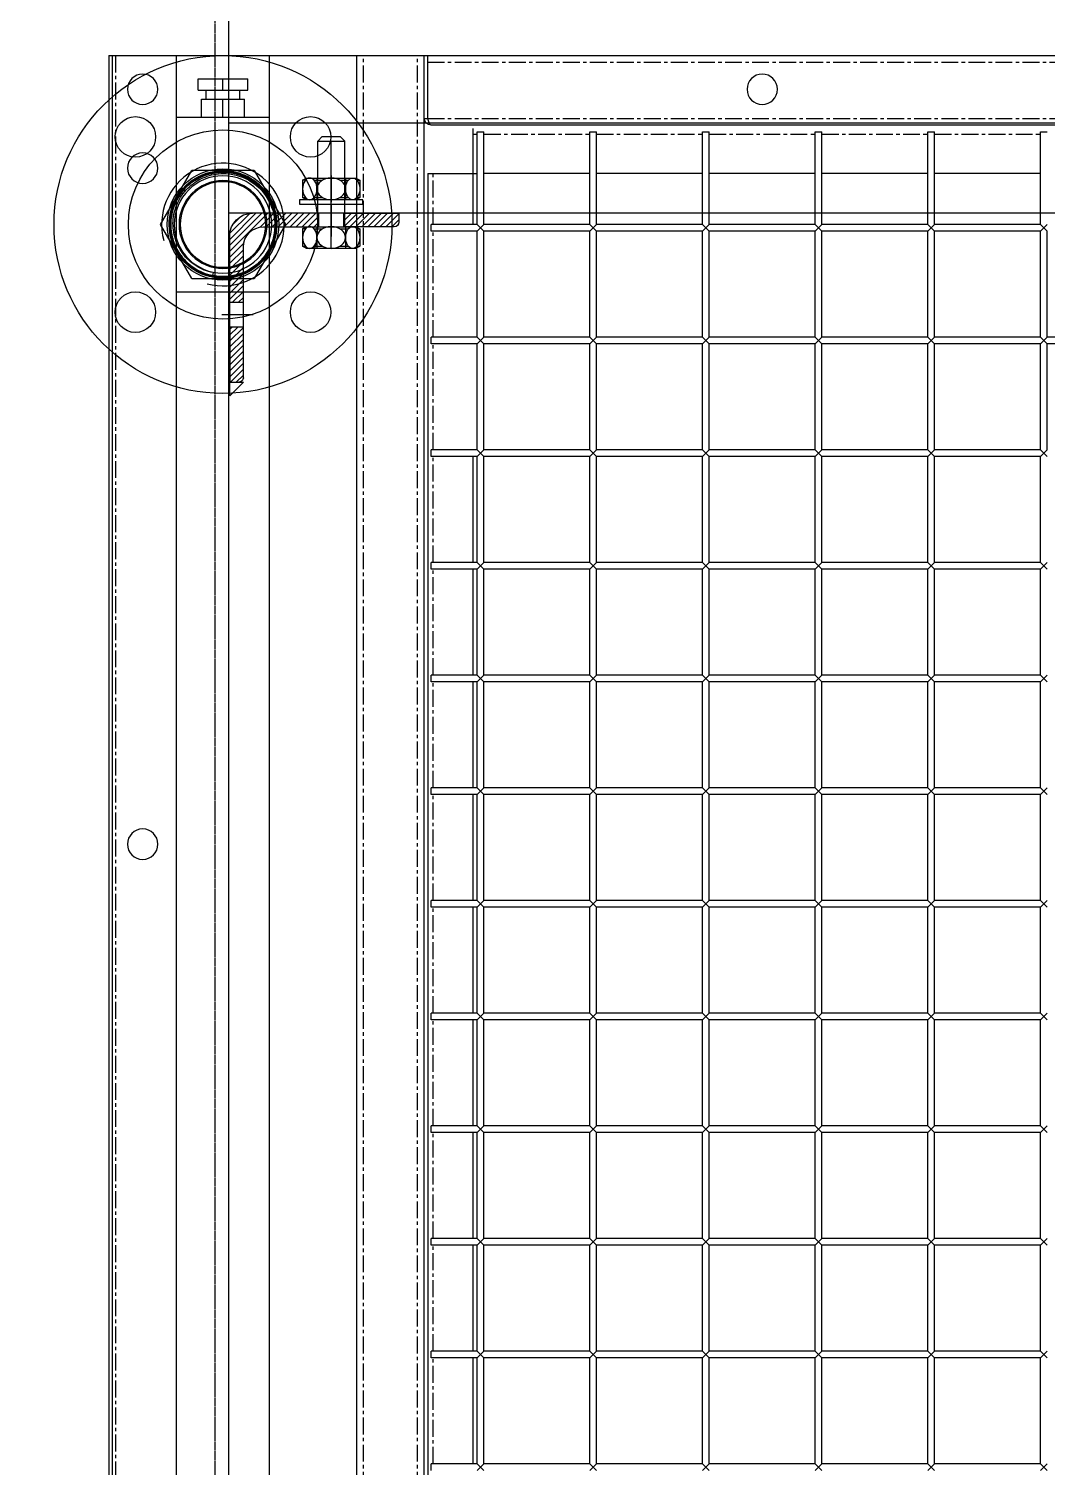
# Model space of a CAD drawing. Header units: millimetres. Extents: x -198529 to 244266, y -64 to 158464.
# Drawn here: x -170034 to -169582, y 97567 to 98205 of the extents above; entities that cross this region are included whole.
import ezdxf

# ---------------------------------------------------------------- set-up
doc = ezdxf.new("R2010")
doc.units = ezdxf.units.MM
for name, pattern in [('CENTER', [12, 7.5, -1.5, 1.5, -1.5]), ('HIDDEN', [0.2, 0.1, -0.1]), ('HIDDEN2', [4.7625, 3.175, -1.5875])]:
    doc.linetypes.add(name, pattern=pattern)
for name, color, linetype in [('0-DCC', 30, 'Continuous'), ('0-DCC-STRUC', 180, 'Continuous'), ('0-DCC-STRUC-T', 4, 'Continuous'), ('3_ALL_AXES', 7, 'Continuous'), ('ANGEL STEEL_75x75x3.0', 22, 'Continuous'), ('BOLTS', 3, 'Continuous'), ('K-CEIL-DCC-RACK', 10, 'Continuous')]:
    doc.layers.add(name, color=color, linetype=linetype)
pattern_1 = [(45, (70645.0448, 93964.8255), (-1.325825215, 1.325825215), [])]

# ---------------------------------------------------------------- blocks, each defined once
blk = doc.blocks.new('789456123456')
at = {"color": 2, "linetype": 'Continuous'}
blk.add_arc((1013.81, 184.85), 27.23, 255, 195, dxfattribs=at)
at = {"layer": '3_ALL_AXES', "color": 7, "linetype": 'Continuous'}
for centre, radius in [((1013.81, 184.85), 75), ((974.92, 223.74), 9), ((1052.7, 223.74), 9), ((1013.81, 184.85), 42), ((1013.81, 184.85), 24.75), ((974.92, 145.96), 9), ((1052.7, 145.96), 9)]:
    blk.add_circle(centre, radius, dxfattribs=at)
blk = doc.blocks.new('400')
blk.add_blockref('789456123456', (0, 0))
blk = doc.blocks.new('DCC2850x1800(右)')
at = {"color": 0, "linetype": 'Continuous'}
for p, q in [((65614.5, -72678.48), (62966, -72678.48)), ((65614.5, -72706.38), (65614.5, -72678.48)), ((65616, -72678.48), (65614.5, -72678.48)), ((65616, -74478.48), (65616, -72678.48)), ((65754.5, -72678.48), (65616, -72678.48)), ((65646, -74478.48), (65646, -72678.48)), ((65684.72, -74441.08), (65684.72, -72678.48)), ((65726, -74441.08), (65726, -72678.48)), ((65754.5, -72678.48), (65754.5, -74478.48)), ((65756, -72678.48), (65754.5, -72678.48)), ((65756, -72678.48), (65756, -74478.48)), ((65694.36, -72693.88), (65694.36, -72688.88)), ((65716.36, -72688.88), (65694.36, -72688.88)), ((65705.36, -72693.88), (65705.36, -72688.88)), ((65716.36, -72693.88), (65716.36, -72688.88)), ((65716.36, -72693.88), (65694.36, -72693.88)), ((65697.86, -72697.88), (65697.86, -72693.88)), ((65712.86, -72697.88), (65712.86, -72693.88)), ((65695.86, -72705.88), (65695.86, -72697.88)), ((65714.86, -72697.88), (65695.86, -72697.88)), ((65705.36, -72705.88), (65705.36, -72697.88)), ((65714.86, -72705.88), (65714.86, -72697.88)), ((65614.23, -72707.23), (65614.5, -72706.38)), ((65616, -72706.38), (65614.5, -72706.38)), ((65684.72, -72736.23), (65684.72, -72705.88)), ((65725.99, -72705.88), (65684.73, -72705.88)), ((65726, -72736.23), (65726, -72705.88)), ((62966, -72709.38), (65613, -72709.38)), ((65342.5, -72712.38), (65339.5, -72712.38)), ((65342.5, -72753.48), (65342.5, -72712.38)), ((65389.5, -72753.48), (65389.5, -72712.38)), ((65392.5, -72712.38), (65389.5, -72712.38)), ((65392.5, -72753.48), (65392.5, -72712.38)), ((65439.5, -72753.48), (65439.5, -72712.38)), ((65442.5, -72712.38), (65439.5, -72712.38)), ((65442.5, -72753.48), (65442.5, -72712.38)), ((65489.5, -72753.48), (65489.5, -72712.38)), ((65492.5, -72712.38), (65489.5, -72712.38)), ((65492.5, -72753.48), (65492.5, -72712.38)), ((65539.5, -72753.48), (65539.5, -72712.38)), ((65542.5, -72712.38), (65539.5, -72712.38)), ((65542.5, -72753.48), (65542.5, -72712.38)), ((65589.5, -72753.48), (65589.5, -72712.38)), ((65592.5, -72712.38), (65589.5, -72712.38)), ((65592.5, -72753.48), (65592.5, -72712.38)), ((65594.5, -72710.88), (65594.5, -72753.48)), ((65342.5, -72730.88), (65389.5, -72730.88)), ((65392.5, -72730.88), (65439.5, -72730.88)), ((65442.5, -72730.88), (65489.5, -72730.88)), ((65492.5, -72730.88), (65539.5, -72730.88)), ((65542.5, -72730.88), (65589.5, -72730.88)), ((65614.5, -72730.88), (65592.5, -72730.88)), ((65614.5, -72730.88), (65614.5, -74426.08)), ((65691.5, -72729.48), (65677.65, -72753.48)), ((65691.5, -72729.48), (65719.22, -72729.48)), ((65705.36, -72729.69), (65705.34, -72729.69)), ((65705.36, -72729.76), (65705.34, -72729.76)), ((65705.36, -72729.83), (65705.34, -72729.83)), ((65705.36, -72729.9), (65705.34, -72729.9)), ((65705.36, -72729.97), (65705.34, -72729.97)), ((65705.36, -72730.05), (65705.34, -72730.05)), ((65705.35, -72729.63), (65705.36, -72729.63)), ((65705.35, -72729.7), (65705.36, -72729.7)), ((65705.35, -72729.77), (65705.36, -72729.77)), ((65705.35, -72729.85), (65705.36, -72729.85)), ((65705.34, -72729.92), (65705.36, -72729.92)), ((65705.34, -72729.99), (65705.36, -72729.99)), ((65705.34, -72730.06), (65705.36, -72730.06)), ((65705.36, -72729.63), (65705.37, -72729.63)), ((65705.38, -72729.69), (65705.36, -72729.69)), ((65705.36, -72729.7), (65705.37, -72729.7)), ((65705.38, -72729.76), (65705.36, -72729.76)), ((65705.36, -72729.77), (65705.37, -72729.77)), ((65705.38, -72729.83), (65705.36, -72729.83)), ((65705.36, -72729.85), (65705.37, -72729.85)), ((65705.38, -72729.9), (65705.36, -72729.9)), ((65705.36, -72729.92), (65705.37, -72729.92)), ((65705.38, -72729.97), (65705.36, -72729.97)), ((65705.36, -72729.99), (65705.37, -72729.99)), ((65705.38, -72730.05), (65705.36, -72730.05)), ((65705.36, -72730.06), (65705.37, -72730.06)), ((65733.07, -72753.48), (65719.22, -72729.48)), ((65682.23, -72748.21), (65682.25, -72748.15)), ((65728.51, -72748.15), (65728.53, -72748.2)), ((65342.5, -72756.48), (65339.5, -72753.48)), ((65339.5, -72756.48), (65342.5, -72753.48)), ((65339.5, -72803.48), (65339.5, -72756.48)), ((65342.5, -72753.48), (65389.5, -72753.48)), ((65342.5, -72756.48), (65389.5, -72756.48)), ((65342.5, -72803.48), (65342.5, -72756.48)), ((65392.5, -72756.48), (65389.5, -72753.48)), ((65389.5, -72756.48), (65392.5, -72753.48)), ((65389.5, -72803.48), (65389.5, -72756.48)), ((65392.5, -72753.48), (65439.5, -72753.48)), ((65392.5, -72756.48), (65439.5, -72756.48)), ((65392.5, -72803.48), (65392.5, -72756.48)), ((65442.5, -72756.48), (65439.5, -72753.48)), ((65439.5, -72756.48), (65442.5, -72753.48)), ((65439.5, -72803.48), (65439.5, -72756.48)), ((65442.5, -72753.48), (65489.5, -72753.48)), ((65442.5, -72756.48), (65489.5, -72756.48)), ((65442.5, -72803.48), (65442.5, -72756.48)), ((65492.5, -72756.48), (65489.5, -72753.48)), ((65489.5, -72756.48), (65492.5, -72753.48)), ((65489.5, -72803.48), (65489.5, -72756.48)), ((65492.5, -72753.48), (65539.5, -72753.48)), ((65492.5, -72756.48), (65539.5, -72756.48)), ((65492.5, -72803.48), (65492.5, -72756.48)), ((65542.5, -72756.48), (65539.5, -72753.48)), ((65539.5, -72756.48), (65542.5, -72753.48)), ((65539.5, -72803.48), (65539.5, -72756.48)), ((65542.5, -72753.48), (65589.5, -72753.48)), ((65542.5, -72756.48), (65589.5, -72756.48)), ((65542.5, -72803.48), (65542.5, -72756.48)), ((65592.5, -72756.48), (65589.5, -72753.48)), ((65589.5, -72756.48), (65592.5, -72753.48)), ((65589.5, -72803.48), (65589.5, -72756.48)), ((65592.5, -72753.48), (65613, -72753.48)), ((65592.5, -72756.48), (65613, -72756.48)), ((65592.5, -72803.48), (65592.5, -72756.48)), ((65613, -72756.48), (65613, -72753.48)), ((65677.65, -72753.48), (65691.5, -72777.48)), ((65719.22, -72777.48), (65733.07, -72753.48)), ((65728.53, -72758.72), (65728.52, -72758.77)), ((65729.19, -72753.46), (65729.19, -72753.48)), ((65729.26, -72753.48), (65729.2, -72753.48)), ((65727.5, -72762.09), (65727.49, -72762.11)), ((65686.5, -72767.04), (65686.46, -72766.99)), ((65719.22, -72777.48), (65691.5, -72777.48)), ((65701.85, -72776.81), (65701.82, -72776.81)), ((65705.34, -72776.88), (65705.36, -72776.88)), ((65705.34, -72776.95), (65705.36, -72776.95)), ((65705.34, -72777.02), (65705.36, -72777.02)), ((65705.34, -72777.09), (65705.36, -72777.09)), ((65705.34, -72777.16), (65705.36, -72777.16)), ((65705.34, -72777.23), (65705.36, -72777.23)), ((65705.34, -72777.31), (65705.36, -72777.31)), ((65705.36, -72776.86), (65705.34, -72776.86)), ((65705.36, -72776.93), (65705.34, -72776.93)), ((65705.36, -72777.01), (65705.34, -72777.01)), ((65705.36, -72777.08), (65705.34, -72777.08)), ((65705.36, -72777.15), (65705.35, -72777.15)), ((65705.36, -72777.22), (65705.35, -72777.22)), ((65705.36, -72777.29), (65705.35, -72777.29)), ((65705.36, -72777.36), (65705.35, -72777.36)), ((65705.37, -72776.86), (65705.36, -72776.86)), ((65705.36, -72776.88), (65705.38, -72776.88)), ((65705.37, -72776.93), (65705.36, -72776.93)), ((65705.36, -72776.95), (65705.38, -72776.95)), ((65705.37, -72777.01), (65705.36, -72777.01)), ((65705.36, -72777.02), (65705.38, -72777.02)), ((65705.37, -72777.08), (65705.36, -72777.08)), ((65705.36, -72777.09), (65705.38, -72777.09)), ((65705.37, -72777.15), (65705.36, -72777.15)), ((65705.36, -72777.16), (65705.38, -72777.16)), ((65705.37, -72777.22), (65705.36, -72777.22)), ((65705.36, -72777.23), (65705.38, -72777.23)), ((65705.37, -72777.29), (65705.36, -72777.29)), ((65705.36, -72777.31), (65705.38, -72777.31)), ((65705.37, -72777.36), (65705.36, -72777.36)), ((65709.76, -72774.85), (65710.03, -72776.17)), ((65726, -72783.43), (65684.72, -72783.43)), ((65292.5, -72803.48), (65339.5, -72803.48)), ((65342.5, -72806.48), (65339.5, -72803.48)), ((65342.5, -72803.48), (65339.5, -72806.48)), ((65342.5, -72803.48), (65389.5, -72803.48)), ((65392.5, -72806.48), (65389.5, -72803.48)), ((65392.5, -72803.48), (65389.5, -72806.48)), ((65392.5, -72803.48), (65439.5, -72803.48)), ((65442.5, -72806.48), (65439.5, -72803.48)), ((65442.5, -72803.48), (65439.5, -72806.48)), ((65442.5, -72803.48), (65489.5, -72803.48)), ((65492.5, -72806.48), (65489.5, -72803.48)), ((65492.5, -72803.48), (65489.5, -72806.48)), ((65492.5, -72803.48), (65539.5, -72803.48)), ((65542.5, -72806.48), (65539.5, -72803.48)), ((65542.5, -72803.48), (65539.5, -72806.48)), ((65542.5, -72803.48), (65589.5, -72803.48)), ((65592.5, -72806.48), (65589.5, -72803.48)), ((65592.5, -72803.48), (65589.5, -72806.48)), ((65592.5, -72803.48), (65613, -72803.48)), ((65613, -72806.48), (65613, -72803.48)), ((65292.5, -72806.48), (65339.5, -72806.48)), ((65339.5, -72853.48), (65339.5, -72806.48)), ((65342.5, -72853.48), (65342.5, -72806.48)), ((65342.5, -72806.48), (65389.5, -72806.48)), ((65389.5, -72853.48), (65389.5, -72806.48)), ((65392.5, -72853.48), (65392.5, -72806.48)), ((65392.5, -72806.48), (65439.5, -72806.48)), ((65439.5, -72853.48), (65439.5, -72806.48)), ((65442.5, -72853.48), (65442.5, -72806.48)), ((65442.5, -72806.48), (65489.5, -72806.48)), ((65489.5, -72853.48), (65489.5, -72806.48)), ((65492.5, -72853.48), (65492.5, -72806.48)), ((65492.5, -72806.48), (65539.5, -72806.48)), ((65539.5, -72853.48), (65539.5, -72806.48)), ((65542.5, -72853.48), (65542.5, -72806.48)), ((65542.5, -72806.48), (65589.5, -72806.48)), ((65589.5, -72853.48), (65589.5, -72806.48)), ((65592.5, -72853.48), (65592.5, -72806.48)), ((65592.5, -72806.48), (65613, -72806.48)), ((65342.5, -72856.48), (65339.5, -72853.48)), ((65339.5, -72856.48), (65342.5, -72853.48)), ((65342.5, -72853.48), (65389.5, -72853.48)), ((65392.5, -72856.48), (65389.5, -72853.48)), ((65389.5, -72856.48), (65392.5, -72853.48)), ((65392.5, -72853.48), (65439.5, -72853.48)), ((65442.5, -72856.48), (65439.5, -72853.48)), ((65439.5, -72856.48), (65442.5, -72853.48)), ((65442.5, -72853.48), (65489.5, -72853.48)), ((65492.5, -72856.48), (65489.5, -72853.48)), ((65489.5, -72856.48), (65492.5, -72853.48)), ((65492.5, -72853.48), (65539.5, -72853.48)), ((65542.5, -72856.48), (65539.5, -72853.48)), ((65539.5, -72856.48), (65542.5, -72853.48)), ((65542.5, -72853.48), (65589.5, -72853.48)), ((65592.5, -72856.48), (65589.5, -72853.48)), ((65589.5, -72856.48), (65592.5, -72853.48)), ((65592.5, -72853.48), (65613, -72853.48)), ((65613, -72856.48), (65613, -72853.48)), ((65342.5, -72903.48), (65342.5, -72856.48)), ((65342.5, -72856.48), (65389.5, -72856.48)), ((65389.5, -72903.48), (65389.5, -72856.48)), ((65392.5, -72903.48), (65392.5, -72856.48)), ((65392.5, -72856.48), (65439.5, -72856.48)), ((65439.5, -72903.48), (65439.5, -72856.48)), ((65442.5, -72903.48), (65442.5, -72856.48)), ((65442.5, -72856.48), (65489.5, -72856.48)), ((65489.5, -72903.48), (65489.5, -72856.48)), ((65492.5, -72903.48), (65492.5, -72856.48)), ((65492.5, -72856.48), (65539.5, -72856.48)), ((65539.5, -72903.48), (65539.5, -72856.48)), ((65542.5, -72903.48), (65542.5, -72856.48)), ((65542.5, -72856.48), (65589.5, -72856.48)), ((65589.5, -72903.48), (65589.5, -72856.48)), ((65592.5, -72903.48), (65592.5, -72856.48)), ((65592.5, -72856.48), (65613, -72856.48)), ((65594.5, -72856.48), (65594.5, -72903.48)), ((65342.5, -72906.48), (65339.5, -72903.48)), ((65339.5, -72906.48), (65342.5, -72903.48)), ((65342.5, -72903.48), (65389.5, -72903.48)), ((65392.5, -72906.48), (65389.5, -72903.48)), ((65389.5, -72906.48), (65392.5, -72903.48)), ((65392.5, -72903.48), (65439.5, -72903.48)), ((65442.5, -72906.48), (65439.5, -72903.48)), ((65439.5, -72906.48), (65442.5, -72903.48)), ((65442.5, -72903.48), (65489.5, -72903.48)), ((65492.5, -72906.48), (65489.5, -72903.48)), ((65489.5, -72906.48), (65492.5, -72903.48)), ((65492.5, -72903.48), (65539.5, -72903.48)), ((65542.5, -72906.48), (65539.5, -72903.48)), ((65539.5, -72906.48), (65542.5, -72903.48)), ((65542.5, -72903.48), (65589.5, -72903.48)), ((65592.5, -72906.48), (65589.5, -72903.48)), ((65589.5, -72906.48), (65592.5, -72903.48)), ((65592.5, -72903.48), (65613, -72903.48)), ((65613, -72906.48), (65613, -72903.48)), ((65342.5, -72953.48), (65342.5, -72906.48)), ((65342.5, -72906.48), (65389.5, -72906.48)), ((65389.5, -72953.48), (65389.5, -72906.48)), ((65392.5, -72953.48), (65392.5, -72906.48)), ((65392.5, -72906.48), (65439.5, -72906.48)), ((65439.5, -72953.48), (65439.5, -72906.48)), ((65442.5, -72953.48), (65442.5, -72906.48)), ((65442.5, -72906.48), (65489.5, -72906.48)), ((65489.5, -72953.48), (65489.5, -72906.48)), ((65492.5, -72953.48), (65492.5, -72906.48)), ((65492.5, -72906.48), (65539.5, -72906.48)), ((65539.5, -72953.48), (65539.5, -72906.48)), ((65542.5, -72953.48), (65542.5, -72906.48)), ((65542.5, -72906.48), (65589.5, -72906.48)), ((65589.5, -72953.48), (65589.5, -72906.48)), ((65592.5, -72953.48), (65592.5, -72906.48)), ((65592.5, -72906.48), (65613, -72906.48)), ((65594.5, -72906.48), (65594.5, -72953.48)), ((65342.5, -72956.48), (65339.5, -72953.48)), ((65339.5, -72956.48), (65342.5, -72953.48)), ((65342.5, -72953.48), (65389.5, -72953.48)), ((65342.5, -73003.48), (65342.5, -72956.48)), ((65342.5, -72956.48), (65389.5, -72956.48)), ((65392.5, -72956.48), (65389.5, -72953.48)), ((65389.5, -72956.48), (65392.5, -72953.48)), ((65389.5, -73003.48), (65389.5, -72956.48)), ((65392.5, -72953.48), (65439.5, -72953.48)), ((65392.5, -73003.48), (65392.5, -72956.48)), ((65392.5, -72956.48), (65439.5, -72956.48)), ((65442.5, -72956.48), (65439.5, -72953.48)), ((65439.5, -72956.48), (65442.5, -72953.48)), ((65439.5, -73003.48), (65439.5, -72956.48)), ((65442.5, -72953.48), (65489.5, -72953.48)), ((65442.5, -73003.48), (65442.5, -72956.48)), ((65442.5, -72956.48), (65489.5, -72956.48)), ((65492.5, -72956.48), (65489.5, -72953.48)), ((65489.5, -72956.48), (65492.5, -72953.48)), ((65489.5, -73003.48), (65489.5, -72956.48)), ((65492.5, -72953.48), (65539.5, -72953.48)), ((65492.5, -73003.48), (65492.5, -72956.48)), ((65492.5, -72956.48), (65539.5, -72956.48)), ((65542.5, -72956.48), (65539.5, -72953.48)), ((65539.5, -72956.48), (65542.5, -72953.48)), ((65539.5, -73003.48), (65539.5, -72956.48)), ((65542.5, -72953.48), (65589.5, -72953.48)), ((65542.5, -73003.48), (65542.5, -72956.48)), ((65542.5, -72956.48), (65589.5, -72956.48)), ((65592.5, -72956.48), (65589.5, -72953.48)), ((65589.5, -72956.48), (65592.5, -72953.48)), ((65589.5, -73003.48), (65589.5, -72956.48)), ((65592.5, -72953.48), (65613, -72953.48)), ((65592.5, -73003.48), (65592.5, -72956.48)), ((65592.5, -72956.48), (65613, -72956.48)), ((65594.5, -72956.48), (65594.5, -73003.48)), ((65613, -72956.48), (65613, -72953.48)), ((65342.5, -73006.48), (65339.5, -73003.48)), ((65339.5, -73006.48), (65342.5, -73003.48)), ((65342.5, -73003.48), (65389.5, -73003.48)), ((65342.5, -73053.48), (65342.5, -73006.48)), ((65342.5, -73006.48), (65389.5, -73006.48)), ((65392.5, -73006.48), (65389.5, -73003.48)), ((65389.5, -73006.48), (65392.5, -73003.48)), ((65389.5, -73053.48), (65389.5, -73006.48)), ((65392.5, -73003.48), (65439.5, -73003.48)), ((65392.5, -73053.48), (65392.5, -73006.48)), ((65392.5, -73006.48), (65439.5, -73006.48)), ((65442.5, -73006.48), (65439.5, -73003.48)), ((65439.5, -73006.48), (65442.5, -73003.48)), ((65439.5, -73053.48), (65439.5, -73006.48)), ((65442.5, -73003.48), (65489.5, -73003.48)), ((65442.5, -73053.48), (65442.5, -73006.48)), ((65442.5, -73006.48), (65489.5, -73006.48)), ((65492.5, -73006.48), (65489.5, -73003.48)), ((65489.5, -73006.48), (65492.5, -73003.48)), ((65489.5, -73053.48), (65489.5, -73006.48)), ((65492.5, -73003.48), (65539.5, -73003.48)), ((65492.5, -73053.48), (65492.5, -73006.48)), ((65492.5, -73006.48), (65539.5, -73006.48)), ((65542.5, -73006.48), (65539.5, -73003.48)), ((65539.5, -73006.48), (65542.5, -73003.48)), ((65539.5, -73053.48), (65539.5, -73006.48)), ((65542.5, -73003.48), (65589.5, -73003.48)), ((65542.5, -73053.48), (65542.5, -73006.48)), ((65542.5, -73006.48), (65589.5, -73006.48)), ((65592.5, -73006.48), (65589.5, -73003.48)), ((65589.5, -73006.48), (65592.5, -73003.48)), ((65589.5, -73053.48), (65589.5, -73006.48)), ((65592.5, -73003.48), (65613, -73003.48)), ((65592.5, -73053.48), (65592.5, -73006.48)), ((65592.5, -73006.48), (65613, -73006.48)), ((65594.5, -73006.48), (65594.5, -73053.48)), ((65613, -73006.48), (65613, -73003.48)), ((65342.5, -73056.48), (65339.5, -73053.48)), ((65339.5, -73056.48), (65342.5, -73053.48)), ((65342.5, -73053.48), (65389.5, -73053.48)), ((65342.5, -73103.48), (65342.5, -73056.48)), ((65342.5, -73056.48), (65389.5, -73056.48)), ((65392.5, -73056.48), (65389.5, -73053.48)), ((65389.5, -73056.48), (65392.5, -73053.48)), ((65389.5, -73103.48), (65389.5, -73056.48)), ((65392.5, -73053.48), (65439.5, -73053.48)), ((65392.5, -73103.48), (65392.5, -73056.48)), ((65392.5, -73056.48), (65439.5, -73056.48)), ((65442.5, -73056.48), (65439.5, -73053.48)), ((65439.5, -73056.48), (65442.5, -73053.48)), ((65439.5, -73103.48), (65439.5, -73056.48)), ((65442.5, -73053.48), (65489.5, -73053.48)), ((65442.5, -73103.48), (65442.5, -73056.48)), ((65442.5, -73056.48), (65489.5, -73056.48)), ((65492.5, -73056.48), (65489.5, -73053.48)), ((65489.5, -73056.48), (65492.5, -73053.48)), ((65489.5, -73103.48), (65489.5, -73056.48)), ((65492.5, -73053.48), (65539.5, -73053.48)), ((65492.5, -73103.48), (65492.5, -73056.48)), ((65492.5, -73056.48), (65539.5, -73056.48)), ((65542.5, -73056.48), (65539.5, -73053.48)), ((65539.5, -73056.48), (65542.5, -73053.48)), ((65539.5, -73103.48), (65539.5, -73056.48)), ((65542.5, -73053.48), (65589.5, -73053.48)), ((65542.5, -73103.48), (65542.5, -73056.48)), ((65542.5, -73056.48), (65589.5, -73056.48)), ((65592.5, -73056.48), (65589.5, -73053.48)), ((65589.5, -73056.48), (65592.5, -73053.48)), ((65589.5, -73103.48), (65589.5, -73056.48)), ((65592.5, -73053.48), (65613, -73053.48)), ((65592.5, -73103.48), (65592.5, -73056.48)), ((65592.5, -73056.48), (65613, -73056.48)), ((65594.5, -73056.48), (65594.5, -73103.48)), ((65613, -73056.48), (65613, -73053.48)), ((65342.5, -73106.48), (65339.5, -73103.48)), ((65339.5, -73106.48), (65342.5, -73103.48)), ((65342.5, -73103.48), (65389.5, -73103.48)), ((65392.5, -73106.48), (65389.5, -73103.48)), ((65389.5, -73106.48), (65392.5, -73103.48)), ((65392.5, -73103.48), (65439.5, -73103.48)), ((65442.5, -73106.48), (65439.5, -73103.48)), ((65439.5, -73106.48), (65442.5, -73103.48)), ((65442.5, -73103.48), (65489.5, -73103.48)), ((65492.5, -73106.48), (65489.5, -73103.48)), ((65489.5, -73106.48), (65492.5, -73103.48)), ((65492.5, -73103.48), (65539.5, -73103.48)), ((65542.5, -73106.48), (65539.5, -73103.48)), ((65539.5, -73106.48), (65542.5, -73103.48)), ((65542.5, -73103.48), (65589.5, -73103.48)), ((65592.5, -73106.48), (65589.5, -73103.48)), ((65589.5, -73106.48), (65592.5, -73103.48)), ((65592.5, -73103.48), (65613, -73103.48)), ((65613, -73106.48), (65613, -73103.48)), ((65342.5, -73153.48), (65342.5, -73106.48)), ((65342.5, -73106.48), (65389.5, -73106.48)), ((65389.5, -73153.48), (65389.5, -73106.48)), ((65392.5, -73153.48), (65392.5, -73106.48)), ((65392.5, -73106.48), (65439.5, -73106.48)), ((65439.5, -73153.48), (65439.5, -73106.48)), ((65442.5, -73153.48), (65442.5, -73106.48)), ((65442.5, -73106.48), (65489.5, -73106.48)), ((65489.5, -73153.48), (65489.5, -73106.48)), ((65492.5, -73153.48), (65492.5, -73106.48)), ((65492.5, -73106.48), (65539.5, -73106.48)), ((65539.5, -73153.48), (65539.5, -73106.48)), ((65542.5, -73153.48), (65542.5, -73106.48)), ((65542.5, -73106.48), (65589.5, -73106.48)), ((65589.5, -73153.48), (65589.5, -73106.48)), ((65592.5, -73153.48), (65592.5, -73106.48)), ((65592.5, -73106.48), (65613, -73106.48)), ((65594.5, -73106.48), (65594.5, -73153.48)), ((65342.5, -73156.48), (65339.5, -73153.48)), ((65339.5, -73156.48), (65342.5, -73153.48)), ((65342.5, -73153.48), (65389.5, -73153.48)), ((65392.5, -73156.48), (65389.5, -73153.48)), ((65389.5, -73156.48), (65392.5, -73153.48)), ((65392.5, -73153.48), (65439.5, -73153.48)), ((65442.5, -73156.48), (65439.5, -73153.48)), ((65439.5, -73156.48), (65442.5, -73153.48)), ((65442.5, -73153.48), (65489.5, -73153.48)), ((65492.5, -73156.48), (65489.5, -73153.48)), ((65489.5, -73156.48), (65492.5, -73153.48)), ((65492.5, -73153.48), (65539.5, -73153.48)), ((65542.5, -73156.48), (65539.5, -73153.48)), ((65539.5, -73156.48), (65542.5, -73153.48)), ((65542.5, -73153.48), (65589.5, -73153.48)), ((65592.5, -73156.48), (65589.5, -73153.48)), ((65589.5, -73156.48), (65592.5, -73153.48)), ((65592.5, -73153.48), (65613, -73153.48)), ((65613, -73156.48), (65613, -73153.48)), ((65342.5, -73203.48), (65342.5, -73156.48)), ((65342.5, -73156.48), (65389.5, -73156.48)), ((65389.5, -73203.48), (65389.5, -73156.48)), ((65392.5, -73203.48), (65392.5, -73156.48)), ((65392.5, -73156.48), (65439.5, -73156.48)), ((65439.5, -73203.48), (65439.5, -73156.48)), ((65442.5, -73203.48), (65442.5, -73156.48)), ((65442.5, -73156.48), (65489.5, -73156.48)), ((65489.5, -73203.48), (65489.5, -73156.48)), ((65492.5, -73203.48), (65492.5, -73156.48)), ((65492.5, -73156.48), (65539.5, -73156.48)), ((65539.5, -73203.48), (65539.5, -73156.48)), ((65542.5, -73203.48), (65542.5, -73156.48)), ((65542.5, -73156.48), (65589.5, -73156.48)), ((65589.5, -73203.48), (65589.5, -73156.48)), ((65592.5, -73203.48), (65592.5, -73156.48)), ((65592.5, -73156.48), (65613, -73156.48)), ((65594.5, -73156.48), (65594.5, -73203.48)), ((65342.5, -73206.48), (65339.5, -73203.48)), ((65339.5, -73206.48), (65342.5, -73203.48)), ((65342.5, -73203.48), (65389.5, -73203.48)), ((65392.5, -73206.48), (65389.5, -73203.48)), ((65389.5, -73206.48), (65392.5, -73203.48)), ((65392.5, -73203.48), (65439.5, -73203.48)), ((65442.5, -73206.48), (65439.5, -73203.48)), ((65439.5, -73206.48), (65442.5, -73203.48)), ((65442.5, -73203.48), (65489.5, -73203.48)), ((65492.5, -73206.48), (65489.5, -73203.48)), ((65489.5, -73206.48), (65492.5, -73203.48)), ((65492.5, -73203.48), (65539.5, -73203.48)), ((65542.5, -73206.48), (65539.5, -73203.48)), ((65539.5, -73206.48), (65542.5, -73203.48)), ((65542.5, -73203.48), (65589.5, -73203.48)), ((65592.5, -73206.48), (65589.5, -73203.48)), ((65589.5, -73206.48), (65592.5, -73203.48)), ((65592.5, -73203.48), (65613, -73203.48)), ((65613, -73206.48), (65613, -73203.48)), ((65342.5, -73253.48), (65342.5, -73206.48)), ((65342.5, -73206.48), (65389.5, -73206.48)), ((65389.5, -73253.48), (65389.5, -73206.48)), ((65392.5, -73253.48), (65392.5, -73206.48)), ((65392.5, -73206.48), (65439.5, -73206.48)), ((65439.5, -73253.48), (65439.5, -73206.48)), ((65442.5, -73253.48), (65442.5, -73206.48)), ((65442.5, -73206.48), (65489.5, -73206.48)), ((65489.5, -73253.48), (65489.5, -73206.48)), ((65492.5, -73253.48), (65492.5, -73206.48)), ((65492.5, -73206.48), (65539.5, -73206.48)), ((65539.5, -73253.48), (65539.5, -73206.48)), ((65542.5, -73253.48), (65542.5, -73206.48)), ((65542.5, -73206.48), (65589.5, -73206.48)), ((65589.5, -73253.48), (65589.5, -73206.48)), ((65592.5, -73253.48), (65592.5, -73206.48)), ((65592.5, -73206.48), (65613, -73206.48)), ((65594.5, -73206.48), (65594.5, -73253.48)), ((65342.5, -73256.48), (65339.5, -73253.48)), ((65339.5, -73256.48), (65342.5, -73253.48)), ((65342.5, -73253.48), (65389.5, -73253.48)), ((65342.5, -73303.48), (65342.5, -73256.48)), ((65342.5, -73256.48), (65389.5, -73256.48)), ((65392.5, -73256.48), (65389.5, -73253.48)), ((65389.5, -73256.48), (65392.5, -73253.48)), ((65389.5, -73303.48), (65389.5, -73256.48)), ((65392.5, -73253.48), (65439.5, -73253.48)), ((65392.5, -73303.48), (65392.5, -73256.48)), ((65392.5, -73256.48), (65439.5, -73256.48)), ((65442.5, -73256.48), (65439.5, -73253.48)), ((65439.5, -73256.48), (65442.5, -73253.48)), ((65439.5, -73303.48), (65439.5, -73256.48)), ((65442.5, -73253.48), (65489.5, -73253.48)), ((65442.5, -73303.48), (65442.5, -73256.48)), ((65442.5, -73256.48), (65489.5, -73256.48)), ((65492.5, -73256.48), (65489.5, -73253.48)), ((65489.5, -73256.48), (65492.5, -73253.48)), ((65489.5, -73303.48), (65489.5, -73256.48)), ((65492.5, -73253.48), (65539.5, -73253.48)), ((65492.5, -73303.48), (65492.5, -73256.48)), ((65492.5, -73256.48), (65539.5, -73256.48)), ((65542.5, -73256.48), (65539.5, -73253.48)), ((65539.5, -73256.48), (65542.5, -73253.48)), ((65539.5, -73303.48), (65539.5, -73256.48)), ((65542.5, -73253.48), (65589.5, -73253.48)), ((65542.5, -73303.48), (65542.5, -73256.48)), ((65542.5, -73256.48), (65589.5, -73256.48)), ((65592.5, -73256.48), (65589.5, -73253.48)), ((65589.5, -73256.48), (65592.5, -73253.48)), ((65589.5, -73303.48), (65589.5, -73256.48)), ((65592.5, -73253.48), (65613, -73253.48)), ((65592.5, -73303.48), (65592.5, -73256.48)), ((65592.5, -73256.48), (65613, -73256.48)), ((65594.5, -73256.48), (65594.5, -73303.48)), ((65613, -73256.48), (65613, -73253.48)), ((65342.5, -73306.48), (65339.5, -73303.48)), ((65339.5, -73306.48), (65342.5, -73303.48)), ((65342.5, -73303.48), (65389.5, -73303.48)), ((65392.5, -73306.48), (65389.5, -73303.48)), ((65389.5, -73306.48), (65392.5, -73303.48)), ((65392.5, -73303.48), (65439.5, -73303.48)), ((65442.5, -73306.48), (65439.5, -73303.48)), ((65439.5, -73306.48), (65442.5, -73303.48)), ((65442.5, -73303.48), (65489.5, -73303.48)), ((65492.5, -73306.48), (65489.5, -73303.48)), ((65489.5, -73306.48), (65492.5, -73303.48)), ((65492.5, -73303.48), (65539.5, -73303.48)), ((65542.5, -73306.48), (65539.5, -73303.48)), ((65539.5, -73306.48), (65542.5, -73303.48)), ((65542.5, -73303.48), (65589.5, -73303.48)), ((65592.5, -73306.48), (65589.5, -73303.48)), ((65589.5, -73306.48), (65592.5, -73303.48)), ((65592.5, -73303.48), (65613, -73303.48)), ((65613, -73306.48), (65613, -73303.48))]:
    blk.add_line(p, q, dxfattribs=at)
at = {"color": 0, "linetype": 'CENTER'}
for p, q in [((65614.5, -72681.48), (62966, -72681.48)), ((65619, -74478.48), (65619, -72678.48)), ((65643, -74478.48), (65643, -72678.48)), ((65753, -72678.48), (65753, -74478.48)), ((65614.5, -72706.38), (62966, -72706.38)), ((65389.5, -72713.38), (65342.5, -72713.38)), ((65439.5, -72713.38), (65392.5, -72713.38)), ((65489.5, -72713.38), (65442.5, -72713.38)), ((65539.5, -72713.38), (65492.5, -72713.38)), ((65589.5, -72713.38), (65542.5, -72713.38)), ((65594.5, -72713.38), (65592.5, -72713.38)), ((65612, -72753.48), (65612, -72730.88)), ((65714.21, -72731.85), (65714.23, -72731.81)), ((65612, -72803.48), (65612, -72756.48)), ((65685.76, -72766.64), (65685.72, -72766.67)), ((65612, -72853.48), (65612, -72806.48)), ((65612, -72903.48), (65612, -72856.48)), ((65612, -72953.48), (65612, -72906.48)), ((65612, -73003.48), (65612, -72956.48)), ((65612, -73053.48), (65612, -73006.48)), ((65612, -73103.48), (65612, -73056.48)), ((65612, -73153.48), (65612, -73106.48)), ((65612, -73203.48), (65612, -73156.48)), ((65612, -73253.48), (65612, -73206.48)), ((65612, -73303.48), (65612, -73256.48))]:
    blk.add_line(p, q, dxfattribs=at)
at = {"color": 0, "linetype": 'HIDDEN'}
for p, q in [((65684.72, -72765.73), (65684.72, -72741.23)), ((65726, -72765.73), (65726, -72741.23))]:
    blk.add_line(p, q, dxfattribs=at)
at = {"color": 0, "linetype": 'Continuous'}
for centre, radius in [((65466, -72693.48), 6.75), ((65741, -72693.48), 6.75), ((65741, -72728.48), 6.75), ((65741, -72728.48), 6.75), ((65705.36, -72753.48), 21.62), ((65705.36, -72753.48), 19.5), ((65705.36, -72753.48), 19), ((65741, -73028.48), 6.75), ((65741, -73028.48), 6.75)]:
    blk.add_circle(centre, radius, dxfattribs=at)
for centre, radius, start, end in [((65613, -72706.38), 3, 270, 0), ((65705.36, -72753.48), 23.9, 0, 270.03756), ((65705.36, -72753.49), 23.58, 115.69662, 211.37785), ((65705.35, -72753.49), 23.71, 90.0113, 167.00152), ((65705.35, -72753.48), 23.2, 57.34784, 89.97273), ((65705.35, -72753.47), 23.84, 0.01893, 89.94447), ((65705.35, -72753.47), 23.77, 12.94768, 89.94262), ((65705.35, -72753.48), 23.42, 86.37602, 89.93829), ((65705.35, -72753.5), 23.44, 82.24167, 86.37743), ((65705.35, -72753.47), 23.41, 78.14118, 82.23872), ((65705.35, -72753.47), 23.41, 74.23375, 78.14053), ((65705.34, -72753.51), 23.45, 70.09978, 74.23216), ((65705.36, -72753.45), 23.39, 67.72322, 70.09993), ((65705.34, -72753.49), 23.36, 65.48337, 67.72128), ((65705.37, -72753.43), 23.37, 66.33489, 67.72279), ((65705.39, -72753.49), 23.75, 175.80205, 184.11795), ((65705.38, -72753.49), 23.74, 175.56246, 175.79653), ((65705.39, -72753.5), 23.75, 167.15169, 175.55647), ((65705.33, -72753.47), 23.79, 4.43164, 12.81193), ((65705.34, -72753.47), 23.78, 4.16187, 4.42571), ((65705.33, -72753.47), 23.79, 355.83881, 4.15635), ((65705.38, -72753.49), 23.74, 184.1234, 184.37387), ((65705.39, -72753.49), 23.76, 184.37979, 192.73204), ((65705.38, -72753.49), 23.74, 192.73724, 192.92735), ((65705.39, -72753.48), 23.76, 192.93372, 201.37903), ((65705.37, -72753.47), 23.89, 270.01296, 359.9788), ((65705.37, -72753.47), 23.82, 270.01298, 359.98143), ((65705.37, -72753.47), 23.84, 270.01556, 359.97875), ((65705.33, -72753.46), 23.79, 338.72133, 347.08889), ((65705.33, -72753.46), 23.79, 347.23553, 355.55592), ((65705.34, -72753.47), 23.78, 355.56169, 355.83334), ((65705.42, -72753.46), 23.79, 201.40227, 213.84275), ((65705.37, -72753.49), 23.52, 207.84208, 269.93845), ((65705.37, -72753.49), 23.46, 207.84878, 269.93562), ((65705.37, -72753.49), 23.45, 207.85048, 269.93839), ((65705.37, -72753.49), 23.39, 207.8542, 269.93544), ((65705.37, -72753.49), 23.38, 207.85647, 269.93822), ((65705.37, -72753.49), 23.32, 207.86149, 269.9747), ((65705.37, -72753.49), 23.31, 207.86324, 269.97469), ((65705.37, -72753.49), 23.25, 207.86842, 269.97462), ((65705.39, -72753.48), 23.25, 207.87109, 215.52867), ((65705.36, -72753.48), 23.17, 207.89578, 281.62584), ((65705.38, -72753.48), 23.6, 211.37274, 213.8468), ((65705.37, -72753.47), 23.75, 270.0103, 338.66298), ((65705.33, -72753.51), 23.61, 212.28516, 213.84771), ((65705.37, -72753.48), 23.88, 213.88012, 269.94047), ((65705.37, -72753.48), 23.82, 213.87324, 269.93776), ((65705.37, -72753.48), 23.81, 213.8719, 269.94039), ((65705.37, -72753.48), 23.75, 213.86353, 269.9376), ((65705.37, -72753.48), 23.74, 213.86269, 269.94025), ((65705.37, -72753.48), 23.68, 213.8499, 269.9357), ((65705.34, -72753.51), 23.62, 213.84797, 215.82558), ((65705.37, -72753.48), 23.61, 213.85007, 269.93799), ((65705.38, -72753.48), 23.61, 213.84668, 216.94706), ((65705.37, -72753.49), 23.66, 215.82388, 262.9771), ((65705.38, -72753.47), 23.25, 215.68204, 223.0866), ((65705.35, -72753.5), 23.57, 216.94767, 219.70469), ((65705.39, -72753.47), 23.61, 219.70706, 225.39259), ((65705.38, -72753.47), 23.25, 223.0896, 223.62367), ((65705.38, -72753.47), 23.25, 223.62753, 230.9073), ((65705.35, -72753.5), 23.57, 225.394, 228.08538), ((65705.39, -72753.47), 23.62, 228.08805, 233.86839), ((65705.38, -72753.47), 23.25, 230.91081, 238.79305), ((65705.36, -72753.5), 23.57, 233.86968, 236.38272), ((65705.38, -72753.46), 23.62, 236.38573, 242.47573), ((65705.38, -72753.47), 23.25, 238.79736, 239.13571), ((65705.37, -72753.48), 23.24, 239.13543, 269.97277), ((65705.36, -72753.51), 23.57, 242.47727, 244.7234), ((65705.38, -72753.45), 23.63, 244.72738, 251.39895), ((65705.37, -72753.5), 23.57, 251.40088, 253.05726), ((65705.38, -72753.46), 23.62, 253.06235, 261.3296), ((65705.37, -72753.44), 23.64, 261.41882, 269.9291), ((65705.37, -72753.45), 23.7, 262.97982, 269.93344), ((65705.37, -72753.42), 23.24, 269.98646, 281.58088), ((65705.37, -72753.42), 23.3, 269.98681, 281.58357), ((65705.37, -72753.42), 23.31, 269.98654, 281.58468), ((65705.37, -72753.42), 23.37, 269.98694, 281.58723), ((65705.37, -72753.42), 23.39, 269.98672, 281.58676), ((65705.38, -72753.51), 23.14, 281.59809, 283.72658), ((65705.34, -72753.39), 23.4, 281.62887, 295.58007)]:
    blk.add_arc(centre, radius, start, end, dxfattribs=at)
for points, knots in [([(65613, -72709.38), (65613.21, -72709.38), (65613.67, -72708.79), (65613.86, -72708.26), (65614, -72707.88)], [0, 0, 0, 0, 0.347127, 1, 1, 1, 1]), ([(65614, -72707.88), (65614.04, -72707.77), (65614.12, -72707.56), (65614.19, -72707.34), (65614.23, -72707.23)], [0, 0, 0, 0, 0.488633, 1, 1, 1, 1]), ([(65685.55, -72766.8), (65684.35, -72765.02), (65682.44, -72761.11), (65681.23, -72754.72), (65681.78, -72748.24), (65684.04, -72742.13), (65687.84, -72736.86), (65692.92, -72732.78), (65698.89, -72730.22), (65703.2, -72729.63), (65705.35, -72729.63)], [0, 0, 0, 0, 0.125, 0.25, 0.375, 0.5, 0.625, 0.75, 0.874999, 1, 1, 1, 1]), ([(65685.37, -72766.13), (65683.56, -72763.27), (65681.16, -72756.68), (65682.06, -72746.26), (65687.22, -72737.17), (65692.93, -72733.09), (65696.03, -72731.76)], [0, 0, 0, 0, 0.250009, 0.500007, 0.750006, 1, 1, 1, 1]), ([(65705.34, -72729.69), (65703.21, -72729.69), (65698.91, -72730.27), (65692.95, -72732.83), (65687.88, -72736.9), (65684.09, -72742.16), (65681.84, -72748.25), (65681.29, -72754.72), (65682.49, -72761.09), (65684.4, -72764.99), (65685.59, -72766.76)], [0, 0, 0, 0, 0.125001, 0.250001, 0.374999, 0.499999, 0.624999, 0.749999, 0.875, 1, 1, 1, 1]), ([(65685.6, -72766.75), (65684.41, -72764.98), (65682.5, -72761.09), (65681.31, -72754.72), (65681.85, -72748.25), (65684.1, -72742.17), (65687.9, -72736.9), (65692.96, -72732.85), (65698.91, -72730.29), (65703.21, -72729.7), (65705.35, -72729.7)], [0, 0, 0, 0, 0.125, 0.25, 0.375, 0.5, 0.625, 0.75, 0.874999, 1, 1, 1, 1]), ([(65705.34, -72729.76), (65703.21, -72729.76), (65698.93, -72730.34), (65692.99, -72732.9), (65687.94, -72736.94), (65684.15, -72742.19), (65681.91, -72748.26), (65681.36, -72754.71), (65682.56, -72761.07), (65684.46, -72764.95), (65685.65, -72766.72)], [0, 0, 0, 0, 0.125, 0.25, 0.375, 0.5, 0.625, 0.75, 0.875, 1, 1, 1, 1]), ([(65705.34, -72729.83), (65703.22, -72729.83), (65698.95, -72730.41), (65693.03, -72732.96), (65687.99, -72736.99), (65684.22, -72742.22), (65681.98, -72748.27), (65681.44, -72754.7), (65682.62, -72761.04), (65684.52, -72764.91), (65685.71, -72766.67)], [0, 0, 0, 0, 0.125, 0.249999, 0.374998, 0.499998, 0.624998, 0.749999, 0.875, 1, 1, 1, 1]), ([(65705.34, -72729.9), (65703.23, -72729.9), (65698.97, -72730.48), (65693.06, -72733.02), (65688.04, -72737.04), (65684.28, -72742.26), (65682.05, -72748.29), (65681.51, -72754.7), (65682.69, -72761.02), (65684.59, -72764.87), (65685.77, -72766.63)], [0, 0, 0, 0, 0.125003, 0.250005, 0.375003, 0.500003, 0.625002, 0.75, 0.874999, 1, 1, 1, 1]), ([(65684.57, -72764.47), (65682.71, -72760.95), (65680.79, -72752.78), (65684.32, -72740.82), (65693.25, -72732.11), (65701.36, -72729.99), (65705.34, -72729.99)], [0, 0, 0, 0, 0.250002, 0.500002, 0.750001, 1, 1, 1, 1]), ([(65705.34, -72730.05), (65701.37, -72730.05), (65693.27, -72732.16), (65684.37, -72740.85), (65680.85, -72752.79), (65682.77, -72760.93), (65684.62, -72764.45)], [0, 0, 0, 0, 0.249999, 0.499997, 0.749998, 1, 1, 1, 1]), ([(65684.64, -72764.44), (65682.78, -72760.93), (65680.87, -72752.79), (65684.39, -72740.86), (65693.28, -72732.17), (65701.37, -72730.06), (65705.34, -72730.06)], [0, 0, 0, 0, 0.250001, 0.500002, 0.750001, 1, 1, 1, 1]), ([(65705.34, -72729.97), (65702.29, -72729.97), (65696.1, -72731.2), (65688.29, -72736.43), (65683.06, -72744.26), (65681.23, -72753.49), (65683.06, -72762.72), (65688.29, -72770.55), (65696.1, -72775.79), (65702.29, -72777.02), (65705.34, -72777.02)], [0, 0, 0, 0, 0.125, 0.249999, 0.374999, 0.499998, 0.624997, 0.749998, 0.874999, 1, 1, 1, 1]), ([(65705.36, -72730.12), (65701.4, -72730.11), (65693.32, -72732.22), (65684.44, -72740.89), (65680.93, -72752.79), (65682.84, -72760.91), (65684.69, -72764.41)], [0, 0, 0, 0, 0.249998, 0.499998, 0.749999, 1, 1, 1, 1]), ([(65684.7, -72764.41), (65682.85, -72760.91), (65680.94, -72752.79), (65684.45, -72740.89), (65693.33, -72732.23), (65701.4, -72730.13), (65705.36, -72730.13)], [0, 0, 0, 0, 0.250002, 0.500003, 0.750002, 1, 1, 1, 1]), ([(65705.36, -72730.19), (65701.41, -72730.19), (65693.36, -72732.28), (65684.5, -72740.93), (65681, -72752.79), (65682.91, -72760.89), (65684.75, -72764.38)], [0, 0, 0, 0, 0.249997, 0.499997, 0.749998, 1, 1, 1, 1]), ([(65684.77, -72764.38), (65682.92, -72760.89), (65681.02, -72752.79), (65684.52, -72740.93), (65693.36, -72732.3), (65701.41, -72730.2), (65705.36, -72730.2)], [0, 0, 0, 0, 0.250002, 0.500002, 0.75, 1, 1, 1, 1]), ([(65705.36, -72730.26), (65701.42, -72730.26), (65693.39, -72732.35), (65684.57, -72740.97), (65681.07, -72752.8), (65682.98, -72760.87), (65684.82, -72764.35)], [0, 0, 0, 0, 0.249999, 0.499998, 0.749998, 1, 1, 1, 1]), ([(65684.83, -72764.35), (65682.99, -72760.87), (65681.09, -72752.8), (65684.58, -72740.97), (65693.4, -72732.36), (65701.42, -72730.27), (65705.36, -72730.27)], [0, 0, 0, 0, 0.250001, 0.500002, 0.750001, 1, 1, 1, 1]), ([(65705.36, -72730.86), (65701.48, -72730.82), (65693.54, -72732.81), (65684.8, -72741.26), (65681.3, -72752.9), (65683.1, -72760.87), (65684.88, -72764.32)], [0, 0, 0, 0, 0.249951, 0.499935, 0.749949, 1, 1, 1, 1]), ([(65710.05, -72776.26), (65712.82, -72775.69), (65718.22, -72773.5), (65724.55, -72767.55), (65728.33, -72759.72), (65729.04, -72751.06), (65726.59, -72742.71), (65721.31, -72735.8), (65713.92, -72731.25), (65708.19, -72730.19), (65705.36, -72730.19)], [0, 0, 0, 0, 0.124998, 0.249997, 0.374996, 0.499997, 0.624998, 0.749999, 0.874999, 1, 1, 1, 1]), ([(65705.36, -72730.2), (65708.19, -72730.2), (65713.91, -72731.26), (65721.3, -72735.81), (65726.58, -72742.72), (65729.02, -72751.06), (65728.31, -72759.72), (65724.53, -72767.54), (65718.21, -72773.49), (65712.82, -72775.68), (65710.04, -72776.24)], [0, 0, 0, 0, 0.125, 0.250001, 0.375002, 0.500002, 0.625002, 0.750002, 0.875002, 1, 1, 1, 1]), ([(65710.03, -72776.19), (65712.8, -72775.62), (65718.17, -72773.44), (65724.49, -72767.51), (65728.26, -72759.7), (65728.97, -72751.06), (65726.53, -72742.75), (65721.26, -72735.86), (65713.89, -72731.32), (65708.19, -72730.26), (65705.36, -72730.26)], [0, 0, 0, 0, 0.124997, 0.249997, 0.374997, 0.499997, 0.624997, 0.749998, 0.874999, 1, 1, 1, 1]), ([(65709.76, -72774.85), (65712.41, -72774.34), (65716.3, -72772.79), (65720.61, -72769.46), (65724.24, -72765.4), (65727.27, -72759.16), (65727.94, -72750.89), (65725.59, -72742.92), (65720.56, -72736.33), (65713.52, -72731.96), (65708.07, -72730.9), (65705.36, -72730.86)], [0, 0, 0, 0, 0.124911, 0.18764, 0.250369, 0.375294, 0.500223, 0.625158, 0.750099, 0.875046, 1, 1, 1, 1]), ([(65714.33, -72731.54), (65716.83, -72732.57), (65721.52, -72735.51), (65726.63, -72742), (65729.25, -72749.85), (65729.07, -72758.12), (65726.11, -72765.84), (65720.71, -72772.12), (65713.53, -72776.2), (65708.08, -72777.15), (65705.37, -72777.15)], [0, 0, 0, 0, 0.125001, 0.250002, 0.375002, 0.500003, 0.625001, 0.750001, 0.875001, 1, 1, 1, 1]), ([(65714.3, -72731.61), (65716.8, -72732.63), (65721.47, -72735.56), (65726.56, -72742.04), (65729.18, -72749.86), (65729, -72758.11), (65726.05, -72765.81), (65720.67, -72772.06), (65713.51, -72776.13), (65708.07, -72777.08), (65705.37, -72777.08)], [0, 0, 0, 0, 0.125, 0.250001, 0.375001, 0.500001, 0.625001, 0.750001, 0.875001, 1, 1, 1, 1]), ([(65714.28, -72731.67), (65716.76, -72732.69), (65721.42, -72735.61), (65726.5, -72742.07), (65729.1, -72749.87), (65728.92, -72758.09), (65725.98, -72765.77), (65720.62, -72772), (65713.48, -72776.06), (65708.06, -72777), (65705.37, -72777.01)], [0, 0, 0, 0, 0.125001, 0.250001, 0.375001, 0.500002, 0.625002, 0.750002, 0.875001, 1, 1, 1, 1]), ([(65714.25, -72731.74), (65716.73, -72732.76), (65721.38, -72735.67), (65726.43, -72742.11), (65729.03, -72749.89), (65728.85, -72758.08), (65725.92, -72765.73), (65720.58, -72771.95), (65713.46, -72776), (65708.05, -72776.93), (65705.37, -72776.93)], [0, 0, 0, 0, 0.125001, 0.250002, 0.375002, 0.500002, 0.625001, 0.750001, 0.875, 1, 1, 1, 1]), ([(65705.38, -72777.23), (65708.47, -72777.23), (65714.71, -72775.99), (65722.61, -72770.71), (65727.9, -72762.8), (65729.75, -72753.46), (65727.9, -72744.13), (65722.61, -72736.22), (65714.71, -72730.93), (65708.47, -72729.69), (65705.38, -72729.69)], [0, 0, 0, 0, 0.124999, 0.249998, 0.374997, 0.499997, 0.624997, 0.749998, 0.874999, 1, 1, 1, 1]), ([(65705.38, -72777.16), (65708.46, -72777.16), (65714.69, -72775.93), (65722.56, -72770.66), (65727.83, -72762.77), (65729.68, -72753.46), (65727.83, -72744.16), (65722.56, -72736.28), (65714.69, -72731), (65708.46, -72729.76), (65705.38, -72729.76)], [0, 0, 0, 0, 0.125, 0.249999, 0.374999, 0.499998, 0.624997, 0.749998, 0.874999, 1, 1, 1, 1]), ([(65705.38, -72777.09), (65708.07, -72777.09), (65713.51, -72776.15), (65720.68, -72772.07), (65726.06, -72765.81), (65729.01, -72758.11), (65729.19, -72749.86), (65726.57, -72742.03), (65721.48, -72735.55), (65716.81, -72732.62), (65714.31, -72731.59)], [0, 0, 0, 0, 0.125, 0.249999, 0.374999, 0.499998, 0.624999, 0.749999, 0.875, 1, 1, 1, 1]), ([(65705.38, -72777.02), (65708.06, -72777.02), (65713.49, -72776.08), (65720.63, -72772.02), (65726, -72765.78), (65728.94, -72758.1), (65729.12, -72749.87), (65726.51, -72742.07), (65721.43, -72735.6), (65716.77, -72732.68), (65714.28, -72731.66)], [0, 0, 0, 0, 0.124999, 0.249999, 0.374999, 0.499998, 0.624999, 0.749998, 0.874999, 1, 1, 1, 1]), ([(65705.38, -72776.95), (65708.06, -72776.95), (65713.46, -72776.01), (65720.59, -72771.96), (65725.93, -72765.74), (65728.87, -72758.08), (65729.05, -72749.88), (65726.45, -72742.1), (65721.39, -72735.66), (65716.74, -72732.74), (65714.26, -72731.73)], [0, 0, 0, 0, 0.124998, 0.249998, 0.374998, 0.499998, 0.624999, 0.749999, 0.875, 1, 1, 1, 1]), ([(65705.38, -72776.88), (65708.05, -72776.88), (65713.44, -72775.94), (65720.54, -72771.9), (65725.87, -72765.7), (65728.79, -72758.07), (65728.97, -72749.89), (65726.38, -72742.14), (65721.34, -72735.71), (65716.7, -72732.81), (65714.23, -72731.79)], [0, 0, 0, 0, 0.124999, 0.249999, 0.374999, 0.499998, 0.624999, 0.749999, 0.874999, 1, 1, 1, 1]), ([(65710.06, -72776.33), (65712.48, -72775.83), (65717.2, -72774.05), (65723.05, -72769.31), (65727.12, -72762.97), (65729, -72755.67), (65728.5, -72748.15), (65725.67, -72741.16), (65720.79, -72735.42), (65716.49, -72732.8), (65714.2, -72731.86)], [0, 0, 0, 0, 0.124998, 0.249999, 0.375, 0.499998, 0.624999, 0.749998, 0.874999, 1, 1, 1, 1]), ([(65714.75, -72732.03), (65716.81, -72732.93), (65720.71, -72735.36), (65725.24, -72740.51), (65728.12, -72746.75), (65729.09, -72753.54), (65728.08, -72760.34), (65725.16, -72766.55), (65720.59, -72771.67), (65716.68, -72774.07), (65714.6, -72774.96)], [0, 0, 0, 0, 0.125005, 0.250005, 0.375004, 0.500004, 0.625003, 0.750001, 0.875001, 1, 1, 1, 1]), ([(65715.04, -72732.24), (65717.03, -72733.15), (65720.79, -72735.55), (65725.18, -72740.58), (65728, -72746.64), (65729, -72753.24), (65728.13, -72759.85), (65725.43, -72765.96), (65721.14, -72771.08), (65717.43, -72773.55), (65715.45, -72774.5)], [0, 0, 0, 0, 0.125, 0.250001, 0.375001, 0.500002, 0.625002, 0.75, 0.875001, 1, 1, 1, 1]), ([(65717.87, -72733.94), (65719.76, -72735.15), (65723.2, -72738.15), (65726.85, -72743.92), (65728.69, -72750.5), (65728.56, -72757.33), (65726.47, -72763.83), (65722.6, -72769.46), (65717.28, -72773.74), (65713.05, -72775.45), (65710.87, -72775.99)], [0, 0, 0, 0, 0.125, 0.250002, 0.375, 0.499998, 0.624996, 0.749995, 0.874993, 1, 1, 1, 1])]:
    blk.add_open_spline(points, degree=3, knots=knots, dxfattribs=at)
for points in [[(65695.13, -72732.25), (65698.28, -72730.73), (65701.85, -72729.92), (65705.34, -72729.92)], [(65696.03, -72731.76), (65698.95, -72730.51), (65702.18, -72729.85), (65705.35, -72729.85)], [(65714.2, -72731.86), (65711.42, -72730.72), (65708.36, -72730.12), (65705.36, -72730.12)], [(65705.36, -72730.13), (65708.36, -72730.13), (65711.42, -72730.74), (65714.2, -72731.87)], [(65705.37, -72729.77), (65708.42, -72729.78), (65711.51, -72730.39), (65714.33, -72731.54)], [(65705.37, -72729.85), (65708.41, -72729.85), (65711.5, -72730.46), (65714.3, -72731.61)], [(65705.37, -72729.92), (65708.4, -72729.92), (65711.48, -72730.53), (65714.28, -72731.67)], [(65705.37, -72729.99), (65708.39, -72729.99), (65711.46, -72730.6), (65714.25, -72731.74)], [(65714.31, -72731.59), (65711.5, -72730.44), (65708.41, -72729.83), (65705.38, -72729.83)], [(65714.28, -72731.66), (65711.48, -72730.51), (65708.4, -72729.91), (65705.38, -72729.9)], [(65714.26, -72731.73), (65711.46, -72730.58), (65708.39, -72729.98), (65705.38, -72729.97)], [(65714.23, -72731.79), (65711.45, -72730.65), (65708.38, -72730.05), (65705.38, -72730.05)], [(65714.6, -72774.96), (65711.72, -72776.2), (65708.52, -72776.86), (65705.37, -72776.86)]]:
    blk.add_open_spline(points, degree=3, dxfattribs=at)
at = {"xscale": -1}
blk.add_blockref('400', (66719.16, -72938.34), dxfattribs=at)
blk = doc.blocks.new('H-方柱-200x8-X8')
blk.add_lwpolyline([(-100, -1190), (100, -1190), (100, 4860.48), (-100, 4860.48)], close=True)
at = {"linetype": 'HIDDEN2', "ltscale": 0.1}
blk.add_lwpolyline([(-94, -1190), (94, -1190), (94, 4860.48), (-94, 4860.48)], close=True, dxfattribs=at)
blk = doc.blocks.new('A$C2DBF4B5B')
h = blk.add_hatch()
h.set_pattern_fill('ANSI31', color=256, scale=15, style=0)
h.set_pattern_definition(pattern_1)
edge = h.paths.add_edge_path()
edge.add_line((39.5, 75), (10, 75))
edge.add_arc((10, 65), 10, 90, 180)
edge.add_line((0, 65), (0, 35.5))
edge.add_line((0, 35.5), (6, 35.5))
edge.add_line((6, 35.5), (6, 60))
edge.add_arc((15, 60), 9, 90, 180, ccw=False)
edge.add_line((15, 69), (39.5, 69))
edge.add_line((39.5, 69), (39.5, 75))
h = blk.add_hatch()
h.set_pattern_fill('ANSI31', color=256, scale=15, style=0)
h.set_pattern_definition(pattern_1)
edge = h.paths.add_edge_path()
edge.add_line((50.5, 69), (50.5, 75))
edge.add_line((50.5, 75), (75, 75))
edge.add_line((75, 75), (75, 71))
edge.add_arc((73, 71), 2, -90, 0, ccw=False)
edge.add_line((73, 69), (50.5, 69))
h = blk.add_hatch()
h.set_pattern_fill('ANSI31', color=256, scale=15, style=0)
h.set_pattern_definition(pattern_1)
edge = h.paths.add_edge_path()
edge.add_line((0, 24.5), (6, 24.5))
edge.add_line((6, 24.5), (6, 2))
edge.add_arc((4, 2), 2, -90, 0, ccw=False)
edge.add_line((4, 0), (0, 0))
edge.add_line((0, 0), (0, 24.5))
at = {"color": 8}
for p, q in [((45, 78.55), (45, 64.69)), ((-3.55, 30), (10.31, 30))]:
    blk.add_line(p, q, dxfattribs=at)
for p, q in [((39.5, 75), (10, 75)), ((50.5, 75), (39.5, 75)), ((39.5, 75), (39.5, 69)), ((50.5, 69), (50.5, 75)), ((50.5, 75), (75, 75)), ((75, 75), (75, 71)), ((0, 35.5), (0, 65)), ((39.5, 69), (15, 69)), ((50.5, 69), (39.5, 69)), ((73, 69), (50.5, 69)), ((6, 60), (6, 35.5)), ((0, 24.5), (0, 35.5)), ((6, 35.5), (0, 35.5)), ((6, 35.5), (6, 24.5)), ((0, 24.5), (6, 24.5)), ((0, 24.5), (0, 0)), ((6, 2), (6, 24.5)), ((0, 0), (4, 0))]:
    blk.add_line(p, q)
for centre, radius, start, end in [((10, 65), 10, 90, 180), ((73, 71), 2, 270, 0), ((15, 60), 9, 90, 180), ((4, 2), 2, 270, 0)]:
    blk.add_arc(centre, radius, start, end)
blk = doc.blocks.new('A$C4EA80240')
for p, q in [((2.55, 9.68), (1.32, 9.68)), ((10.16, 9.68), (6.43, 9.68)), ((7.67, 1.08), (7.67, 10.68)), ((21.6, 9.68), (17.87, 9.68)), ((20.36, 1.08), (20.36, 10.68)), ((26.72, 2.08), (26.72, 9.68)), ((2.55, 2.08), (1.32, 2.08)), ((10.13, 2.08), (6.43, 2.08)), ((21.6, 2.08), (17.9, 2.08))]:
    blk.add_line(p, q)
at = {"color": 8}
blk.add_line((14.02, 0), (14.02, 11.74), dxfattribs=at)
blk.add_lwpolyline([(28.04, 12.68), (0, 12.68), (0, 10.68), (28.04, 10.68)], close=True)
blk.add_lwpolyline([(25.48, 2.08), (26.72, 2.08), (24.98, 1.08), (3.05, 1.08), (1.32, 2.08), (1.32, 9.68), (3.05, 10.68), (24.98, 10.68), (26.72, 9.68), (25.48, 9.68)])
blk.add_ellipse((4.49, 5.88), major_axis=(0, 4.8), ratio=0.661547)
at = {"extrusion": (0, 0, -1)}
for centre, major_axis, ratio in [((14.02, 5.87), (6.36, 0), 0.753789), ((23.54, 5.88), (0, 4.8), 0.661547)]:
    blk.add_ellipse(centre, major_axis=major_axis, ratio=ratio, dxfattribs=at)
blk = doc.blocks.new('A$C147C6879')
at = {"layer": 'BOLTS'}
for p, q in [((8.6, 25.4), (1, 25.4)), ((1, 20.28), (1, 16.55)), ((8.6, 20.28), (8.6, 16.58)), ((9.6, 19.05), (0, 19.05)), ((9.6, 18.7), (47.6, 18.7)), ((49.6, 16.7), (47.6, 18.7)), ((47.6, 18.7), (47.6, 6.7)), ((49.6, 16.7), (49.6, 8.7)), ((0.02, 12.7), (47.6, 12.7)), ((1, 8.85), (1, 5.12)), ((8.6, 8.81), (8.6, 5.12)), ((9.6, 6.7), (47.6, 6.7)), ((47.6, 6.7), (49.6, 8.7)), ((9.6, 6.35), (0, 6.35)), ((1, 1.24), (1, 0)), ((8.6, 1.24), (8.6, 0))]:
    blk.add_line(p, q, dxfattribs=at)
blk.add_lwpolyline([(8.6, 24.16), (8.6, 25.4), (9.6, 23.66), (9.6, 1.73), (8.6, 0), (1, 0), (0, 1.73), (0, 23.66), (1, 25.4), (1, 24.16)], dxfattribs=at)
at = {"layer": 'BOLTS', "extrusion": (0, 0, -1)}
for centre, major_axis, ratio in [((4.8, 22.22), (-4.8, 0), 0.661547), ((4.81, 12.7), (0, 6.36), 0.753789)]:
    blk.add_ellipse(centre, major_axis=major_axis, ratio=ratio, dxfattribs=at)
at = {"layer": 'BOLTS'}
blk.add_ellipse((4.8, 3.18), major_axis=(-4.8, 0), ratio=0.661547, dxfattribs=at)

msp = doc.modelspace()

# ---------------------------------------------------------------- linework, layer by layer
at = {"layer": '0-DCC-STRUC'}
for points in [[(-167070.3, 98123.01), (-169945.54, 98123.01), (-169945.54, 98323.01), (-167070.3, 98323.01)], [(-167070.3, 98163.01), (-169945.54, 98163.01), (-169945.54, 98283.01), (-167070.3, 98283.01)]]:
    msp.add_lwpolyline(points, close=True, dxfattribs=at)
at = {"layer": '0-DCC-STRUC-T'}
msp.add_lwpolyline([(-169945.09, 98042.01), (-169945.09, 98048.01), (-169939.09, 98048.01)], close=True, dxfattribs=at)
msp.add_solid([(-169945.09, 98042.01), (-169945.09, 98048.01), (-169939.09, 98048.01), (-169945.09, 98042.01)], dxfattribs=at)

# ---------------------------------------------------------------- block references
at = {"layer": '0-DCC', "xscale": -1}
msp.add_blockref('DCC2850x1800(右)', (-104242.77, 170871.49), dxfattribs=at)
at = {"layer": 'ANGEL STEEL_75x75x3.0', "xscale": -1, "rotation": 90}
msp.add_blockref('A$C2DBF4B5B', (-169870.09, 98123.01), dxfattribs=at)
at = {"layer": 'BOLTS', "rotation": 90}
msp.add_blockref('A$C147C6879', (-169887.39, 98107.41), dxfattribs=at)
at = {"layer": 'BOLTS', "color": 2, "rotation": 180}
msp.add_blockref('A$C4EA80240', (-169886.07, 98139.7), dxfattribs=at)
at = {"layer": 'K-CEIL-DCC-RACK'}
msp.add_blockref('H-方柱-200x8-X8', (-170045.54, 95682.53), dxfattribs=at)

doc.saveas('drawing.dxf')
